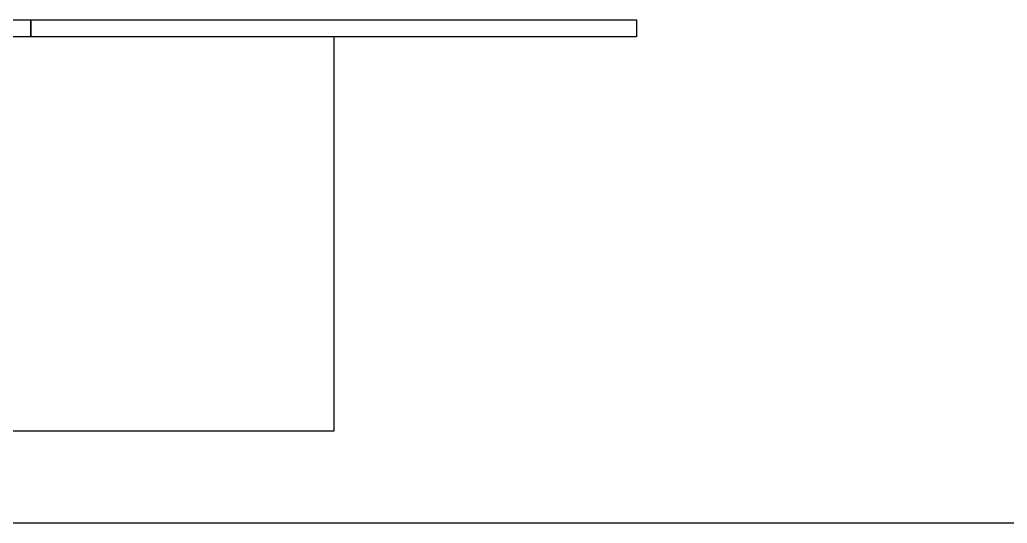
# Model space of a CAD drawing. Header units: millimetres. Extents: x 10547 to 11305, y 9897 to 10391.
# Drawn here: x 10996.84 to 11040.17, y 10341.37 to 10363.49 of the extents above; entities that cross this region are included whole.
import ezdxf

# ---------------------------------------------------------------- set-up
doc = ezdxf.new("R2010")
doc.units = ezdxf.units.MM
for name, color, linetype in [('LG-RLRG', 3, 'Continuous'), ('LG-장비번호', 7, 'Continuous'), ('에어컨', 15, 'Continuous')]:
    doc.layers.add(name, color=color, linetype=linetype)

msp = doc.modelspace()

# ---------------------------------------------------------------- linework, layer by layer
at = {"layer": 'LG-RLRG'}
for p, q in [((11010.615, 10362.742), (11010.615, 10345.409, 0)), ((11010.615, 10345.409, 0), (10857.976, 10345.409, 0))]:
    msp.add_line(p, q, dxfattribs=at)
at = {"layer": 'LG-장비번호', "color": 252}
msp.add_line((11218.883, 10341.37), (10547.021, 10341.37), dxfattribs=at)
at = {"layer": '에어컨', "color": 8}
for points in [[(10973.782, 10363.487), (10997.323, 10363.487), (10997.323, 10362.742), (10973.782, 10362.742)], [(10997.323, 10363.487), (11023.906, 10363.487), (11023.906, 10362.742), (10997.323, 10362.742)]]:
    msp.add_lwpolyline(points, close=True, dxfattribs=at)

doc.saveas('drawing.dxf')
